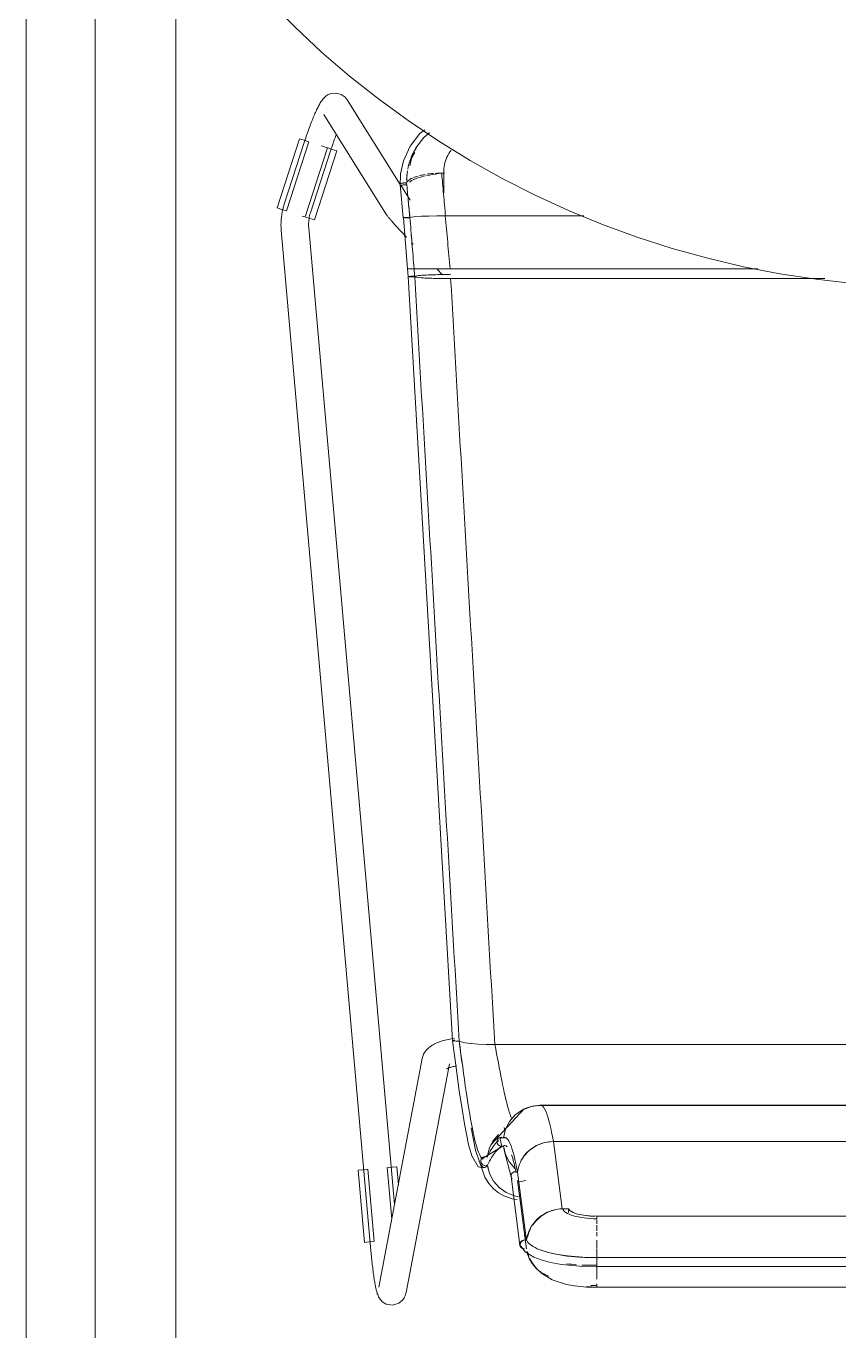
# Model space of a CAD drawing. Header units: millimetres. Extents: x 155927 to 317870, y -36033 to 97293.
# Drawn here: x 159756 to 160109, y 30355 to 30921 of the extents above; entities that cross this region are included whole.
import ezdxf

# ---------------------------------------------------------------- set-up
doc = ezdxf.new("R2010")
doc.units = ezdxf.units.MM
doc.header["$MEASUREMENT"] = 0
doc.layers.add('I-FURN', color=8, linetype='CONTINUOUS', lineweight=9)

msp = doc.modelspace()

# ---------------------------------------------------------------- linework, layer by layer
at = {"layer": 'I-FURN'}
for p, q in [((159755.95, 30086.25), (159755.95, 32486.25)), ((159785.95, 32486.25), (159785.95, 30086.25)), ((159785.95, 32486.25), (159785.95, 30086.25)), ((159820.95, 30086.25), (159820.95, 32486.25)), ((159861.38, 30932.47), (159872.63, 30921.09)), ((159872.63, 30921.09), (159884.33, 30910.18)), ((159884.33, 30910.18), (159896.45, 30899.74)), ((159896.45, 30899.74), (159908.98, 30889.8)), ((159883.28, 30887.29), (159883.05, 30886.86)), ((159883.51, 30887.7), (159883.28, 30887.29)), ((159883.75, 30888.1), (159883.51, 30887.7)), ((159883.99, 30888.49), (159883.75, 30888.1)), ((159884.25, 30888.88), (159883.99, 30888.49)), ((159884.52, 30889.27), (159884.25, 30888.88)), ((159884.84, 30889.67), (159884.52, 30889.27)), ((159885.21, 30890.1), (159884.84, 30889.67)), ((159885.67, 30890.56), (159885.21, 30890.1)), ((159886.3, 30891.08), (159885.67, 30890.56)), ((159887.21, 30891.65), (159886.3, 30891.08)), ((159888.59, 30892.17), (159887.21, 30891.65)), ((159890.57, 30892.34), (159888.59, 30892.17)), ((159892.79, 30891.76), (159890.57, 30892.34)), ((159894.53, 30890.53), (159892.79, 30891.76)), ((159894.53, 30890.53), (159895.42, 30889.41)), ((159918.45, 30852.64), (159895.42, 30889.41)), ((159908.98, 30889.8), (159921.9, 30880.36)), ((159880.68, 30881.68), (159880.43, 30881.07)), ((159880.93, 30882.28), (159880.68, 30881.68)), ((159881.18, 30882.86), (159880.93, 30882.28)), ((159881.42, 30883.42), (159881.18, 30882.86)), ((159881.66, 30883.96), (159881.42, 30883.42)), ((159881.9, 30884.49), (159881.66, 30883.96)), ((159882.13, 30885), (159881.9, 30884.49)), ((159882.36, 30885.49), (159882.13, 30885)), ((159882.6, 30885.97), (159882.36, 30885.49)), ((159882.82, 30886.42), (159882.6, 30885.97)), ((159883.05, 30886.86), (159882.82, 30886.42)), ((159885.25, 30883.04), (159912.56, 30839.45)), ((159878.41, 30875.72), (159878.15, 30875)), ((159878.66, 30876.42), (159878.41, 30875.72)), ((159878.91, 30877.12), (159878.66, 30876.42)), ((159879.17, 30877.81), (159878.91, 30877.12)), ((159879.42, 30878.49), (159879.17, 30877.81)), ((159879.68, 30879.15), (159879.42, 30878.49)), ((159879.93, 30879.81), (159879.68, 30879.15)), ((159880.18, 30880.45), (159879.93, 30879.81)), ((159880.43, 30881.07), (159880.18, 30880.45)), ((159921.9, 30880.36), (159935.19, 30871.45)), ((159929.1, 30876.38), (159927.04, 30874.74)), ((159865.05, 30842.43), (159874.74, 30872.44)), ((159876.76, 30870.88), (159868.05, 30844.07)), ((159869.09, 30841.13), (159878.78, 30871.14)), ((159874.74, 30872.44), (159876.69, 30871.81)), ((159876.69, 30871.81), (159878.66, 30871.17)), ((159876.91, 30871.34), (159876.76, 30870.88)), ((159877.15, 30872.08), (159876.91, 30871.34)), ((159877.4, 30872.82), (159877.15, 30872.08)), ((159877.65, 30873.55), (159877.4, 30872.82)), ((159877.9, 30874.28), (159877.65, 30873.55)), ((159878.15, 30875), (159877.9, 30874.28)), ((159889.2, 30870.25), (159888.97, 30869.57)), ((159889.44, 30870.92), (159889.2, 30870.25)), ((159889.67, 30871.59), (159889.44, 30870.92)), ((159889.91, 30872.25), (159889.67, 30871.59)), ((159890.15, 30872.89), (159889.91, 30872.25)), ((159890.38, 30873.53), (159890.15, 30872.89)), ((159890.61, 30874.15), (159890.38, 30873.53)), ((159927.04, 30874.74), (159922.71, 30869.21)), ((159928.78, 30873.07), (159925.28, 30868.5)), ((159931.12, 30875.03), (159928.78, 30873.07)), ((159935.19, 30871.45), (159948.82, 30863.07)), ((159886.85, 30868.53), (159877.16, 30838.52)), ((159879.46, 30840.36), (159888.17, 30867.18)), ((159881.2, 30837.22), (159890.89, 30867.22)), ((159886.75, 30868.56), (159884.27, 30869.36)), ((159886.97, 30868.49), (159888.94, 30867.85)), ((159888.28, 30867.51), (159888.17, 30867.18)), ((159888.51, 30868.2), (159888.28, 30867.51)), ((159888.74, 30868.89), (159888.51, 30868.2)), ((159888.97, 30869.57), (159888.74, 30868.89)), ((159888.94, 30867.85), (159890.89, 30867.22)), ((159922.71, 30869.21), (159919.81, 30862.89)), ((159925.28, 30868.5), (159923.37, 30864.81)), ((159919.81, 30862.89), (159918.59, 30857.24)), ((159937.45, 30858.81), (159937.45, 30849.06)), ((159948.82, 30863.07), (159962.78, 30855.25)), ((159918.59, 30857.24), (159918.5, 30851.78)), ((159936.46, 30857.57), (159937.5, 30857.57)), ((159962.78, 30855.25), (159977.04, 30848)), ((159919.8, 30838.19), (159918.38, 30852.68)), ((159922.72, 30845.82), (159918.69, 30852.27)), ((159977.04, 30848), (159991.58, 30841.32)), ((159867, 30841.8), (159865.05, 30842.43)), ((159868.97, 30841.17), (159867, 30841.8)), ((159867.43, 30841.87), (159867.19, 30840.75)), ((159867.72, 30842.97), (159867.43, 30841.87)), ((159868.05, 30844.07), (159867.72, 30842.97)), ((159866.67, 30836.22), (159866.65, 30835.08)), ((159866.73, 30837.36), (159866.67, 30836.22)), ((159866.84, 30838.5), (159866.73, 30837.36)), ((159866.99, 30839.63), (159866.84, 30838.5)), ((159867.19, 30840.75), (159866.99, 30839.63)), ((159877.06, 30838.55), (159875.9, 30838.93)), ((159879.25, 30837.85), (159877.28, 30838.48)), ((159878.66, 30835.78), (159878.69, 30836.45)), ((159878.69, 30836.45), (159878.76, 30837.11)), ((159878.76, 30837.11), (159878.84, 30837.76)), ((159878.84, 30837.76), (159878.96, 30838.41)), ((159878.96, 30838.41), (159879.1, 30839.06)), ((159879.1, 30839.06), (159879.26, 30839.7)), ((159881.2, 30837.22), (159879.25, 30837.85)), ((159879.26, 30839.7), (159879.45, 30840.34)), ((159879.45, 30840.34), (159879.46, 30840.36)), ((159912.56, 30839.45), (159912.77, 30839.13)), ((159912.77, 30839.13), (159912.95, 30838.87)), ((159912.95, 30838.87), (159913.13, 30838.64)), ((159913.13, 30838.64), (159913.3, 30838.42)), ((159913.3, 30838.42), (159913.48, 30838.2)), ((159913.48, 30838.2), (159913.67, 30837.97)), ((159913.67, 30837.97), (159913.87, 30837.73)), ((159913.87, 30837.73), (159914.09, 30837.47)), ((159914.09, 30837.47), (159914.32, 30837.21)), ((159914.32, 30837.21), (159914.56, 30836.93)), ((159914.56, 30836.93), (159914.82, 30836.63)), ((159914.82, 30836.63), (159915.09, 30836.33)), ((159915.09, 30836.33), (159915.38, 30836)), ((159919.87, 30838.21), (159919.8, 30838.19)), ((159919.8, 30838.19), (159919.87, 30838.16)), ((159919.81, 30838.19), (159919.88, 30838.21)), ((159921.63, 30815.99), (159919.81, 30838.19)), ((159919.87, 30838.16), (159919.81, 30838.19)), ((159920.06, 30838.24), (159919.87, 30838.21)), ((159919.87, 30838.16), (159920.06, 30838.14)), ((159920.06, 30838.14), (159919.87, 30838.16)), ((159920.36, 30838.26), (159920.06, 30838.24)), ((159920.06, 30838.14), (159920.35, 30838.12)), ((159920.35, 30838.12), (159920.06, 30838.14)), ((159920.07, 30838.24), (159920.36, 30838.26)), ((159920.74, 30838.27), (159920.36, 30838.26)), ((159920.36, 30838.26), (159920.75, 30838.27)), ((159920.73, 30838.1), (159921.18, 30838.09)), ((159921.18, 30838.09), (159920.73, 30838.1)), ((159921.19, 30838.29), (159920.74, 30838.27)), ((159920.75, 30838.27), (159921.2, 30838.29)), ((159921.18, 30838.09), (159921.67, 30838.08)), ((159921.68, 30838.08), (159921.18, 30838.09)), ((159921.69, 30838.29), (159921.19, 30838.29)), ((159921.2, 30838.29), (159921.69, 30838.29)), ((159921.67, 30838.08), (159922.17, 30838.09)), ((159922.17, 30838.09), (159921.68, 30838.08)), ((159922.18, 30838.29), (159921.69, 30838.29)), ((159921.69, 30838.29), (159922.19, 30838.29)), ((159922.17, 30838.09), (159922.64, 30838.09)), ((159922.64, 30838.09), (159922.17, 30838.09)), ((159922.65, 30838.28), (159922.18, 30838.29)), ((159922.19, 30838.29), (159922.66, 30838.28)), ((159923.55, 30838.47), (159922.65, 30838.28)), ((159922.66, 30838.28), (159923.54, 30838.47)), ((159923.54, 30838.47), (159925.26, 30838.65)), ((159925.28, 30838.65), (159923.55, 30838.47)), ((159925.28, 30838.65), (159927.72, 30838.8)), ((159927.76, 30838.8), (159925.28, 30838.65)), ((159930.86, 30838.92), (159927.76, 30838.8)), ((159927.76, 30838.8), (159930.79, 30838.91)), ((159930.86, 30838.92), (159934.3, 30838.99)), ((159934.29, 30838.99), (159930.86, 30838.92)), ((159938.15, 30839.02), (159934.39, 30838.99)), ((159934.39, 30838.99), (159938.03, 30839.02)), ((159998.27, 30839.02), (159938.15, 30839.02)), ((159938.15, 30839.02), (159998.27, 30839.02)), ((159991.58, 30841.32), (160006.37, 30835.22)), ((159866.65, 30835.08), (159866.68, 30833.93)), ((159866.68, 30833.93), (159866.76, 30832.79)), ((159866.76, 30832.79), (159866.76, 30832.75)), ((159866.76, 30832.75), (159905.71, 30389.43)), ((159878.65, 30835.12), (159878.66, 30835.78)), ((159878.67, 30834.46), (159878.65, 30835.12)), ((159878.71, 30833.8), (159878.67, 30834.46)), ((159916, 30409.45), (159878.72, 30833.8)), ((159915.38, 30836), (159915.68, 30835.67)), ((159915.68, 30835.67), (159915.99, 30835.31)), ((159915.99, 30835.31), (159916.32, 30834.95)), ((159916.32, 30834.95), (159916.67, 30834.57)), ((159916.67, 30834.57), (159917.02, 30834.18)), ((159917.02, 30834.18), (159917.39, 30833.78)), ((159917.39, 30833.78), (159917.77, 30833.37)), ((159917.77, 30833.37), (159918.16, 30832.94)), ((159918.16, 30832.94), (159918.57, 30832.51)), ((159918.57, 30832.51), (159918.98, 30832.06)), ((159918.98, 30832.06), (159919.4, 30831.61)), ((159919.4, 30831.61), (159919.83, 30831.15)), ((159919.83, 30831.15), (159920.27, 30830.68)), ((159920.27, 30830.68), (159920.72, 30830.2)), ((160006.37, 30835.22), (160021.39, 30829.72)), ((159920.72, 30830.2), (159921.18, 30829.72)), ((159923.54, 30827.23), (159924.02, 30826.72)), ((160021.39, 30829.72), (160036.63, 30824.83)), ((160036.63, 30824.83), (160052.04, 30820.55)), ((160052.04, 30820.55), (160067.62, 30816.89)), ((159921.7, 30815.99), (159921.63, 30815.99)), ((159921.63, 30815.99), (159921.7, 30815.98)), ((159921.64, 30815.99), (159921.9, 30812.63)), ((159921.7, 30815.98), (159921.64, 30815.99)), ((159921.64, 30815.99), (159921.7, 30815.99)), ((159921.7, 30815.99), (159921.89, 30815.99)), ((159921.89, 30815.99), (159921.7, 30815.99)), ((159921.89, 30815.98), (159921.7, 30815.98)), ((159921.7, 30815.98), (159921.89, 30815.98)), ((159921.89, 30815.99), (159922.18, 30815.99)), ((159922.18, 30815.99), (159921.89, 30815.99)), ((159922.19, 30815.98), (159921.89, 30815.98)), ((159921.89, 30815.98), (159922.18, 30815.98)), ((159922.18, 30815.99), (159922.56, 30815.99)), ((159922.56, 30815.99), (159922.18, 30815.99)), ((159922.18, 30815.98), (159922.57, 30815.98)), ((159922.57, 30815.98), (159922.19, 30815.98)), ((159922.56, 30815.99), (159923.02, 30815.99)), ((159923.01, 30815.99), (159922.56, 30815.99)), ((159923.02, 30815.98), (159922.57, 30815.98)), ((159922.57, 30815.98), (159923.02, 30815.98)), ((159923.5, 30815.99), (159923.01, 30815.99)), ((159923.02, 30815.99), (159923.51, 30815.99)), ((159923.51, 30815.98), (159923.02, 30815.98)), ((159923.02, 30815.98), (159923.51, 30815.98)), ((159924, 30815.99), (159923.5, 30815.99)), ((159923.51, 30815.99), (159924, 30815.99)), ((159924.01, 30815.98), (159923.51, 30815.98)), ((159923.51, 30815.98), (159924.01, 30815.98)), ((159924, 30815.99), (159924.47, 30815.99)), ((159924.47, 30815.99), (159924, 30815.99)), ((159924.48, 30815.98), (159924.01, 30815.98)), ((159924.01, 30815.98), (159924.48, 30815.98)), ((159924.47, 30815.99), (159925.36, 30816.01)), ((159925.36, 30816.01), (159924.47, 30815.99)), ((159925.36, 30816.01), (159927.1, 30816.02)), ((159927.1, 30816.02), (159925.36, 30816.01)), ((159925.37, 30815.96), (159927.12, 30815.95)), ((159927.13, 30815.95), (159925.38, 30815.96)), ((159929.61, 30816.03), (159927.1, 30816.02)), ((159927.11, 30816.02), (159929.61, 30816.03)), ((159927.12, 30815.95), (159929.62, 30815.94)), ((159929.63, 30815.94), (159927.13, 30815.95)), ((159929.61, 30816.03), (159932.74, 30816.04)), ((159932.74, 30816.04), (159929.61, 30816.03)), ((159933.02, 30813.41), (159929.9, 30813.29)), ((159932.74, 30816.04), (159936.31, 30816.05)), ((159936.31, 30816.05), (159932.74, 30816.04)), ((159936.31, 30815.92), (159932.83, 30815.93)), ((159932.83, 30815.93), (159936.3, 30815.92)), ((159936.57, 30813.49), (159933.02, 30813.41)), ((159934.3, 30816.04), (159936.87, 30813.37)), ((159936.31, 30816.05), (159940.1, 30816.05)), ((159940.1, 30816.05), (159936.31, 30816.05)), ((159940.25, 30813.52), (159936.57, 30813.49)), ((159940.1, 30816.05), (160073.73, 30816.05)), ((160073.73, 30816.05), (159940.1, 30816.05)), ((160067.62, 30816.89), (160083.33, 30813.86)), ((160083.33, 30813.86), (160099.14, 30811.45)), ((159921.98, 30812.65), (159921.91, 30812.63)), ((159941.19, 30480.72), (159921.91, 30812.63)), ((159921.91, 30812.63), (159921.97, 30812.6)), ((159921.97, 30812.6), (159922.16, 30812.57)), ((159922.17, 30812.68), (159921.98, 30812.65)), ((159922.16, 30812.57), (159922.45, 30812.55)), ((159922.46, 30812.7), (159922.17, 30812.68)), ((159922.45, 30812.55), (159922.83, 30812.53)), ((159922.84, 30812.72), (159922.46, 30812.7)), ((159922.83, 30812.53), (159923.29, 30812.52)), ((159923.29, 30812.73), (159922.84, 30812.72)), ((159923.78, 30812.74), (159923.29, 30812.73)), ((159923.29, 30812.52), (159923.78, 30812.52)), ((159924.28, 30812.74), (159923.78, 30812.74)), ((159923.78, 30812.52), (159924.27, 30812.52)), ((159924.27, 30812.52), (159924.74, 30812.53)), ((159924.75, 30812.73), (159924.28, 30812.74)), ((159924.74, 30812.53), (159925.63, 30812.32)), ((159925.65, 30812.94), (159924.75, 30812.73)), ((159925.63, 30812.32), (159927.38, 30812.12)), ((159927.4, 30813.13), (159925.65, 30812.94)), ((159927.38, 30812.12), (159929.88, 30811.96)), ((159929.9, 30813.29), (159927.4, 30813.13)), ((159929.88, 30811.96), (159933.01, 30811.84)), ((159933.01, 30811.84), (159936.58, 30811.76)), ((159936.58, 30811.76), (159940.36, 30811.73)), ((159940.36, 30811.73), (160102.96, 30811.73)), ((160102.96, 30811.73), (159940.36, 30811.73)), ((160099.14, 30811.45), (160115.04, 30809.68)), ((159932.72, 30478.88), (159933.25, 30479.17)), ((159933.25, 30479.17), (159933.8, 30479.45)), ((159933.8, 30479.45), (159934.36, 30479.7)), ((159934.36, 30479.7), (159934.93, 30479.93)), ((159934.93, 30479.93), (159935.52, 30480.15)), ((159935.52, 30480.15), (159936.11, 30480.36)), ((159936.11, 30480.36), (159936.71, 30480.55)), ((159936.71, 30480.55), (159937.33, 30480.74)), ((159937.33, 30480.74), (159937.96, 30480.91)), ((159937.96, 30480.91), (159938.6, 30481.07)), ((159938.6, 30481.07), (159939.26, 30481.22)), ((159939.26, 30481.22), (159939.93, 30481.37)), ((159939.93, 30481.37), (159940.61, 30481.5)), ((159940.61, 30481.5), (159941.3, 30481.63)), ((159941.19, 30480.72), (159941.26, 30480.77)), ((159941.26, 30480.77), (159941.2, 30480.72)), ((159941.2, 30480.72), (159942.75, 30468.86)), ((159941.3, 30481.63), (159942, 30481.74)), ((159941.73, 30480.86), (159941.44, 30480.82)), ((159941.44, 30480.82), (159941.73, 30480.86)), ((159941.46, 30480.61), (159941.76, 30480.57)), ((159941.76, 30480.57), (159941.46, 30480.61)), ((159942.11, 30480.9), (159941.73, 30480.86)), ((159941.73, 30480.86), (159942.11, 30480.9)), ((159941.76, 30480.57), (159942.15, 30480.54)), ((159942.14, 30480.54), (159941.76, 30480.57)), ((159942.6, 30480.51), (159942.14, 30480.54)), ((159942.15, 30480.54), (159942.6, 30480.51)), ((159942.6, 30480.51), (159943.09, 30480.51)), ((159943.09, 30480.51), (159942.6, 30480.51)), ((159943.09, 30480.51), (159943.59, 30480.51)), ((159943.59, 30480.51), (159943.09, 30480.51)), ((159943.59, 30480.51), (159944.06, 30480.53)), ((159944.06, 30480.53), (159943.59, 30480.51)), ((159944.96, 30480.13), (159944.06, 30480.53)), ((159944.06, 30480.53), (159944.96, 30480.13)), ((159946.7, 30479.76), (159944.96, 30480.13)), ((159944.96, 30480.13), (159946.71, 30479.76)), ((159949.17, 30479.45), (159946.71, 30479.76)), ((159946.71, 30479.76), (159949.21, 30479.45)), ((159952.26, 30479.21), (159949.2, 30479.45)), ((159949.21, 30479.45), (159952.31, 30479.21)), ((159955.78, 30479.06), (159952.31, 30479.21)), ((159952.31, 30479.21), (159955.84, 30479.06)), ((159959.53, 30479), (159955.84, 30479.06)), ((159955.84, 30479.06), (159959.61, 30479)), ((159959.61, 30479), (160343.01, 30479)), ((160343.01, 30479), (159959.61, 30479)), ((159928, 30472.87), (159928.26, 30473.86)), ((159928.26, 30473.86), (159928.63, 30474.75)), ((159928.63, 30474.75), (159929.06, 30475.54)), ((159929.06, 30475.54), (159929.55, 30476.23)), ((159929.55, 30476.23), (159930.06, 30476.83)), ((159930.06, 30476.83), (159930.58, 30477.35)), ((159930.58, 30477.35), (159931.11, 30477.8)), ((159931.11, 30477.8), (159931.64, 30478.2)), ((159931.64, 30478.2), (159932.18, 30478.56)), ((159932.18, 30478.56), (159932.72, 30478.88)), ((159928, 30472.87), (159909.19, 30373.58)), ((159920.98, 30371.35), (159939.79, 30470.64)), ((159938.57, 30468.41), (159938.6, 30468.42)), ((159938.6, 30468.42), (159938.67, 30468.47)), ((159938.67, 30468.47), (159938.76, 30468.51)), ((159938.76, 30468.51), (159938.91, 30468.59)), ((159938.91, 30468.59), (159939.11, 30468.67)), ((159939.11, 30468.67), (159939.34, 30468.77)), ((159939.34, 30468.77), (159939.61, 30468.87)), ((159939.61, 30468.87), (159939.91, 30468.98)), ((159939.91, 30468.98), (159940.25, 30469.08)), ((159940.25, 30469.08), (159940.61, 30469.19)), ((159940.61, 30469.19), (159941.01, 30469.3)), ((159941.01, 30469.3), (159941.43, 30469.41)), ((159941.43, 30469.41), (159941.87, 30469.51)), ((159941.87, 30469.51), (159942.34, 30469.61)), ((159942.34, 30469.61), (159942.84, 30469.71)), ((159942.75, 30468.86), (159944.11, 30458.93)), ((159944.11, 30458.93), (159945.29, 30450.91)), ((159945.29, 30450.91), (159946.32, 30444.6)), ((159957.74, 30435.38), (159972.34, 30451.08)), ((159971.56, 30450.66), (159968.42, 30448.49)), ((159968.43, 30448.48), (159971.56, 30450.65)), ((159971.24, 30450.48), (159975.71, 30452.21)), ((159971.56, 30450.65), (159975.13, 30452.02)), ((159975.13, 30452.02), (159971.56, 30450.66)), ((159972.34, 30451.08), (159974.27, 30451.78)), ((159975.13, 30452.02), (159978.92, 30452.5)), ((159978.92, 30452.5), (159975.13, 30452.02)), ((159975.71, 30452.21), (159979.46, 30452.65)), ((159978.92, 30452.5), (160323.7, 30452.5)), ((160323.7, 30452.5), (159978.92, 30452.5)), ((160018.37, 30452.65), (159979.46, 30452.65)), ((160323.17, 30452.65), (160018.37, 30452.65)), ((159965.91, 30445.62), (159964.16, 30442.22)), ((159964.17, 30442.22), (159965.92, 30445.61)), ((159968.42, 30448.49), (159965.91, 30445.62)), ((159965.92, 30445.61), (159968.43, 30448.48)), ((159946.32, 30444.6), (159948.13, 30435.58)), ((159949.3, 30442.8), (159951.21, 30433.14)), ((159961.09, 30439.89), (159958.68, 30437.06)), ((159958.69, 30437.06), (159961.09, 30439.89)), ((159964.16, 30442.22), (159963.27, 30438.51)), ((159948.13, 30435.58), (159949.53, 30430.58)), ((159953.63, 30429.19), (159963.02, 30434.9)), ((159956.26, 30430.12), (159957.05, 30433.73)), ((159957.04, 30433.73), (159956.26, 30430.12)), ((159958.68, 30437.06), (159957.04, 30433.73)), ((159957.05, 30433.73), (159958.69, 30437.05)), ((159960.43, 30436.75), (159960.5, 30437.24)), ((159960.49, 30437.24), (159960.43, 30436.75)), ((159960.5, 30436.26), (159960.43, 30436.75)), ((159960.43, 30436.75), (159960.49, 30436.26)), ((159960.68, 30437.71), (159960.49, 30437.24)), ((159960.49, 30436.26), (159960.68, 30435.8)), ((159960.5, 30437.24), (159960.69, 30437.7)), ((159960.69, 30435.8), (159960.5, 30436.26)), ((159960.98, 30438.11), (159960.68, 30437.71)), ((159960.68, 30435.8), (159960.98, 30435.4)), ((159960.69, 30437.7), (159960.98, 30438.11)), ((159960.98, 30435.4), (159960.69, 30435.8)), ((159960.98, 30438.11), (159961.36, 30438.42)), ((159961.36, 30438.42), (159960.98, 30438.11)), ((159961.36, 30435.09), (159960.98, 30435.4)), ((159960.98, 30435.4), (159961.36, 30435.08)), ((159961.36, 30438.42), (159961.81, 30438.62)), ((159961.81, 30438.62), (159961.36, 30438.42)), ((159961.81, 30434.88), (159961.36, 30435.09)), ((159961.36, 30435.08), (159961.81, 30434.88)), ((159961.46, 30438.48), (159964.34, 30438.52)), ((159961.75, 30438.61), (159962.59, 30434.72)), ((159962.3, 30438.71), (159961.81, 30438.62)), ((159961.81, 30438.62), (159962.3, 30438.7)), ((159962.3, 30434.8), (159961.81, 30434.88)), ((159961.81, 30434.88), (159962.3, 30434.8)), ((159962.8, 30438.67), (159962.3, 30438.71)), ((159962.3, 30438.7), (159962.8, 30438.67)), ((159962.8, 30434.84), (159962.3, 30434.8)), ((159962.3, 30434.8), (159962.8, 30434.84)), ((159962.8, 30438.67), (159963.27, 30438.5)), ((159963.27, 30438.51), (159962.8, 30438.67)), ((159963.27, 30435), (159962.8, 30434.84)), ((159962.8, 30434.84), (159963.27, 30435)), ((159963.27, 30435), (159964.16, 30431.29)), ((159963.63, 30433.15), (159963.3, 30435.02)), ((159977.64, 30435.11), (159974.53, 30433.03)), ((159981.19, 30436.42), (159977.64, 30435.11)), ((159984.96, 30436.9), (159981.19, 30436.42)), ((159988.82, 30407.62), (159984.96, 30436.9)), ((159984.96, 30436.9), (160317.67, 30436.9)), ((160317.67, 30436.9), (159984.96, 30436.9)), ((159949.53, 30430.58), (159952.3, 30425.94)), ((159951.21, 30433.14), (159955.2, 30421.43)), ((159953.49, 30428.82), (159953.43, 30428.33)), ((159953.43, 30428.33), (159953.51, 30427.85)), ((159953.44, 30428.33), (159953.5, 30428.82)), ((159953.51, 30427.85), (159953.44, 30428.33)), ((159953.68, 30429.28), (159953.49, 30428.82)), ((159953.5, 30428.82), (159953.68, 30429.28)), ((159953.68, 30429.28), (159953.97, 30429.68)), ((159953.96, 30429.68), (159953.68, 30429.28)), ((159954.34, 30430), (159953.96, 30429.68)), ((159953.97, 30429.68), (159954.35, 30430)), ((159954.79, 30430.21), (159954.34, 30430)), ((159954.35, 30430), (159954.8, 30430.21)), ((159955.28, 30430.3), (159954.79, 30430.21)), ((159954.8, 30430.21), (159955.29, 30430.3)), ((159955.78, 30430.27), (159955.28, 30430.3)), ((159955.29, 30430.3), (159955.79, 30430.27)), ((159956.26, 30430.12), (159955.78, 30430.27)), ((159955.79, 30430.27), (159956.26, 30430.12)), ((159966.59, 30421.54), (159963.63, 30433.15)), ((159964.16, 30431.29), (159965.91, 30427.89)), ((159974.53, 30433.03), (159972.04, 30430.29)), ((159900.14, 30424.45), (159902.18, 30424.63)), ((159902.9, 30393.04), (159900.14, 30424.45)), ((159902.18, 30424.63), (159904.24, 30424.81)), ((159907.13, 30393.41), (159904.37, 30424.82)), ((159912.82, 30425.56), (159914.79, 30403.08)), ((159912.94, 30425.57), (159915, 30425.75)), ((159915, 30425.75), (159917.05, 30425.93)), ((159917.74, 30418.04), (159917.05, 30425.93)), ((159952.3, 30425.94), (159954.49, 30425.41)), ((159953.71, 30427.4), (159953.51, 30427.85)), ((159953.51, 30427.85), (159953.7, 30427.39)), ((159953.7, 30427.39), (159954, 30427)), ((159954.01, 30427), (159953.71, 30427.4)), ((159954, 30427), (159954.39, 30426.69)), ((159954.39, 30426.7), (159954.01, 30427)), ((159954.85, 30426.5), (159954.39, 30426.7)), ((159954.39, 30426.69), (159954.85, 30426.5)), ((159954.49, 30425.41), (159955.4, 30425.71)), ((159955.34, 30426.42), (159954.85, 30426.5)), ((159954.85, 30426.5), (159955.34, 30426.42)), ((159956.31, 30426.63), (159955.84, 30426.47)), ((159955.84, 30426.47), (159956.31, 30426.63)), ((159956.63, 30424.89), (159956.31, 30426.63)), ((159956.31, 30426.63), (159957.21, 30423)), ((159957.21, 30423), (159958.95, 30419.68)), ((159965.91, 30427.89), (159968.42, 30425.02)), ((159966.63, 30422.32), (159966.56, 30421.85)), ((159966.82, 30422.76), (159966.63, 30422.32)), ((159967.12, 30423.14), (159966.82, 30422.76)), ((159967.5, 30423.44), (159967.12, 30423.14)), ((159967.95, 30423.64), (159967.5, 30423.44)), ((159968.44, 30423.72), (159967.95, 30423.64)), ((159968.42, 30425.02), (159968.56, 30424.9)), ((159968.94, 30423.68), (159968.44, 30423.72)), ((159969.65, 30424.94), (159969.41, 30423.52)), ((159969.41, 30423.52), (159973.25, 30393.82)), ((159955.2, 30421.43), (159957.01, 30418.6)), ((159957.01, 30418.6), (159959, 30416.36)), ((159958.95, 30419.68), (159961.43, 30416.85)), ((159961.43, 30416.85), (159964.52, 30414.68)), ((159966.56, 30421.85), (159966.63, 30421.38)), ((159970.43, 30391.84), (159966.58, 30421.62)), ((159966.63, 30421.38), (159966.82, 30420.94)), ((159966.82, 30420.94), (159967.11, 30420.55)), ((159973.27, 30390.28), (159969.43, 30419.97)), ((159969.55, 30419.19), (159973.04, 30419.88)), ((159959, 30416.36), (159961.17, 30414.58)), ((159961.17, 30414.58), (159963.44, 30413.24)), ((159963.44, 30413.24), (159967.04, 30411.94)), ((159964.52, 30414.68), (159968.03, 30413.28)), ((159967.04, 30411.94), (159969.31, 30411.65)), ((159968.03, 30413.28), (159969.77, 30412.91)), ((159969.78, 30412.91), (159968.04, 30413.29)), ((159991.53, 30407.69), (159988.82, 30407.62)), ((159991.53, 30407.69), (159991.53, 30406.03)), ((159992.17, 30406.83), (159991.53, 30407.69)), ((159993.52, 30406.04), (159992.17, 30406.83)), ((159995.51, 30405.37), (159993.52, 30406.04)), ((159998, 30404.86), (159995.51, 30405.37)), ((160000.85, 30404.54), (159998, 30404.86)), ((160003.89, 30404.43), (160000.85, 30404.54)), ((160298.74, 30404.43), (160003.89, 30404.43)), ((160003.89, 30404.37), (160298.74, 30404.37)), ((160003.89, 30401.11), (160003.89, 30402.85)), ((160003.89, 30398.06), (160003.89, 30400.52)), ((159972.5, 30396.25), (159972.82, 30393.81)), ((160003.89, 30395.69), (160003.89, 30397.54)), ((160003.89, 30390.51), (160003.89, 30394.07)), ((159904.94, 30393.22), (159902.9, 30393.04)), ((159907, 30393.4), (159904.94, 30393.22)), ((159905.72, 30389.27), (159905.71, 30389.43)), ((159905.79, 30388.52), (159905.72, 30389.27)), ((159905.86, 30387.77), (159905.79, 30388.52)), ((159970.79, 30391.34), (159972.68, 30388.96)), ((159972.68, 30388.96), (159976.51, 30386.65)), ((159979.22, 30389.8), (159982.65, 30388.7)), ((159982.65, 30388.7), (159987.09, 30387.73)), ((160003.89, 30390.31), (160003.89, 30386.5)), ((160003.89, 30386.5), (160003.89, 30390.31)), ((159905.93, 30387.02), (159905.86, 30387.77)), ((159906.01, 30386.28), (159905.93, 30387.02)), ((159906.08, 30385.54), (159906.01, 30386.28)), ((159906.16, 30384.8), (159906.08, 30385.54)), ((159906.24, 30384.08), (159906.16, 30384.8)), ((159906.32, 30383.36), (159906.24, 30384.08)), ((159906.41, 30382.65), (159906.32, 30383.36)), ((159906.49, 30381.95), (159906.41, 30382.65)), ((159974.82, 30385.85), (159976.15, 30383.58)), ((159976.15, 30383.58), (159977.82, 30381.51)), ((159976.51, 30386.65), (159979.68, 30385.46)), ((159979.68, 30385.46), (159983.72, 30384.38)), ((159983.72, 30384.38), (159988.44, 30383.51)), ((159987.09, 30387.73), (159991.1, 30387.14)), ((159988.44, 30383.51), (159996.33, 30382.72)), ((159991.1, 30387.14), (159997.66, 30386.61)), ((159996.33, 30382.72), (160003.89, 30382.57)), ((159997.66, 30386.61), (160003.89, 30386.53)), ((160298.74, 30386.53), (160003.89, 30386.53)), ((160003.89, 30382.57), (160003.89, 30386.42)), ((160003.89, 30386.42), (160003.89, 30386.2)), ((160003.89, 30386.2), (160003.89, 30385.87)), ((160003.89, 30385.87), (160003.89, 30385.45)), ((160003.89, 30385.45), (160003.89, 30384.97)), ((160003.89, 30384.97), (160003.89, 30384.48)), ((160003.89, 30384.48), (160003.89, 30383.98)), ((160003.89, 30383.98), (160003.89, 30383.53)), ((160003.89, 30383.53), (160003.89, 30383.14)), ((160003.89, 30383.14), (160003.89, 30382.84)), ((160003.89, 30382.84), (160003.89, 30382.64)), ((160003.89, 30382.81), (160003.89, 30379.79)), ((160003.89, 30379.8), (160003.89, 30382.81)), ((160003.89, 30382.64), (160003.89, 30382.57)), ((160003.89, 30382.57), (160298.74, 30382.57)), ((159906.58, 30381.26), (159906.49, 30381.95)), ((159906.66, 30380.59), (159906.58, 30381.26)), ((159906.75, 30379.93), (159906.66, 30380.59)), ((159906.84, 30379.28), (159906.75, 30379.93)), ((159906.93, 30378.64), (159906.84, 30379.28)), ((159907.02, 30378.02), (159906.93, 30378.64)), ((159907.11, 30377.42), (159907.02, 30378.02)), ((159907.2, 30376.83), (159907.11, 30377.42)), ((159977.82, 30381.51), (159979.8, 30379.67)), ((159979.8, 30379.67), (159984.51, 30376.8)), ((160003.89, 30377.05), (160003.89, 30379.63)), ((159907.3, 30376.27), (159907.2, 30376.83)), ((159907.39, 30375.71), (159907.3, 30376.27)), ((159907.48, 30375.18), (159907.39, 30375.71)), ((159907.58, 30374.67), (159907.48, 30375.18)), ((159907.67, 30374.17), (159907.58, 30374.67)), ((159907.77, 30373.69), (159907.67, 30374.17)), ((159907.86, 30373.23), (159907.77, 30373.69)), ((159907.96, 30372.79), (159907.86, 30373.23)), ((159908.06, 30372.36), (159907.96, 30372.79)), ((159908.17, 30371.95), (159908.06, 30372.36)), ((159908.27, 30371.55), (159908.17, 30371.95)), ((159908.39, 30371.15), (159908.27, 30371.55)), ((159920.89, 30370.93), (159920.98, 30371.35)), ((159984.51, 30376.8), (159990.66, 30374.78)), ((159990.66, 30374.78), (159994.16, 30374.13)), ((159994.16, 30374.13), (159999.37, 30373.61)), ((159999.37, 30373.61), (160003.89, 30373.53)), ((160003.89, 30373.55), (160003.89, 30375.02)), ((160003.89, 30373.7), (160003.89, 30373.53)), ((160003.89, 30373.53), (160298.74, 30373.53)), ((159908.51, 30370.76), (159908.39, 30371.15)), ((159908.66, 30370.35), (159908.51, 30370.76)), ((159908.82, 30369.92), (159908.66, 30370.35)), ((159909.04, 30369.45), (159908.82, 30369.92)), ((159909.34, 30368.89), (159909.04, 30369.45)), ((159909.82, 30368.19), (159909.34, 30368.89)), ((159910.68, 30367.28), (159909.82, 30368.19)), ((159912.33, 30366.24), (159910.68, 30367.28)), ((159915.09, 30365.75), (159912.33, 30366.24)), ((159917.84, 30366.59), (159915.09, 30365.75)), ((159917.84, 30366.59), (159919.42, 30367.91)), ((159919.42, 30367.91), (159920.17, 30368.99)), ((159920.17, 30368.99), (159920.54, 30369.79)), ((159920.54, 30369.79), (159920.76, 30370.41)), ((159920.76, 30370.41), (159920.89, 30370.93))]:
    msp.add_line(p, q, dxfattribs=at)
for centre, major_axis, ratio, start_param, end_param in [((159985.09, 30421.83), (15.78, 0), 0.955139, 1.579038, 2.545717), ((159985.09, 30421.83), (15.78, 0), 0.955139, 2.545839, 2.787386), ((159968.53, 30421.85), (1.96, 0), 0.955139, 1.359855, 3.903556), ((159985.09, 30421.83), (15.78, 0), 0.955139, 2.787556, 3.029056), ((160003.89, 30389.28), (0, 15.75), 0.000004, 0.290246, 0.472486), ((160003.89, 30377.81), (12.4, 0), 0.287441, 4.492176, 4.712389)]:
    msp.add_ellipse(centre, major_axis=major_axis, ratio=ratio, start_param=start_param, end_param=end_param, dxfattribs=at)
for points in [[(159929.72, 30873.9), (159930.15, 30874.31), (159930.6, 30874.7), (159931.06, 30875.08)], [(159937.5, 30857.57), (159937.46, 30858.07), (159937.44, 30858.58), (159937.45, 30859.09)], [(159921.22, 30853.23), (159921.36, 30853.63), (159921.93, 30854.38), (159923.07, 30855.08), (159923.77, 30855.4)], [(159922.65, 30838.28), (159922.42, 30840.8), (159921.94, 30845.84), (159921.46, 30850.79), (159921.22, 30853.23)], [(159921.25, 30854.77), (159921.27, 30856.03), (159921.36, 30857.29), (159921.55, 30858.53)], [(159921.45, 30856.75), (159921.34, 30855.86), (159921.32, 30854.96), (159921.32, 30854.06)], [(159923.8, 30854.55), (159923.17, 30854.23), (159922.77, 30853.92), (159922.44, 30853.59)], [(159926.23, 30855.51), (159925.42, 30855.24), (159924.61, 30854.96), (159924.05, 30854.66)], [(159924.22, 30855.6), (159924.81, 30855.85), (159925.47, 30856.08), (159926.2, 30856.29)], [(159929.27, 30856.35), (159928.35, 30856.14), (159927.4, 30855.91), (159926.55, 30855.66)], [(159926.87, 30856.47), (159927.61, 30856.66), (159928.42, 30856.82), (159929.25, 30856.97)], [(159935.04, 30857.33), (159933.27, 30857.13), (159931.61, 30856.84), (159929.93, 30856.5)], [(159933.67, 30857.47), (159934.58, 30857.53), (159935.51, 30857.56), (159936.46, 30857.57)], [(159938.15, 30839.02), (159937.85, 30842.15), (159937.26, 30848.4), (159936.71, 30854.54), (159936.46, 30857.57)], [(159922.62, 30838.28), (159922.39, 30840.59), (159922.17, 30842.9), (159921.94, 30845.18)], [(159922.66, 30838.28), (159922.96, 30834.57), (159923.56, 30827.15), (159924.17, 30819.71), (159924.47, 30815.99)], [(159939.07, 30827.54), (159938.72, 30831.37), (159938.38, 30835.19), (159938.03, 30839.02)], [(159940.1, 30816.05), (159939.75, 30819.88), (159939.41, 30823.71), (159939.07, 30827.54)], [(159924.74, 30812.53), (159924.7, 30813.1), (159924.61, 30814.26), (159924.52, 30815.42), (159924.47, 30815.99)], [(159924.75, 30812.73), (159924.7, 30813.27), (159924.61, 30814.35), (159924.52, 30815.44), (159924.48, 30815.98)], [(159924.74, 30812.53), (159927.96, 30757.12), (159934.4, 30646.36), (159940.84, 30535.77), (159944.06, 30480.53)], [(159949.95, 30645.24), (159946.75, 30700.7), (159943.56, 30756.21), (159940.36, 30811.73)], [(159959.53, 30479), (159956.34, 30534.36), (159953.14, 30589.78), (159949.95, 30645.24)], [(159945.26, 30471.16), (159944.87, 30474.26), (159944.47, 30477.39), (159944.08, 30480.52)], [(159979.46, 30452.65), (159979.28, 30452.65), (159979.1, 30452.6), (159978.92, 30452.5)], [(159963.83, 30441.57), (159963.77, 30442.03), (159963.72, 30442.5), (159963.66, 30442.97)], [(159969.41, 30423.52), (159968.39, 30429.03), (159966.34, 30437.09), (159964.29, 30439.05), (159963.27, 30438.5)], [(159964.9, 30434.58), (159964.36, 30435.15), (159963.82, 30435.29), (159963.27, 30435)], [(159968.78, 30423.31), (159968.12, 30426.44), (159967.46, 30429.35), (159966.81, 30431.08)], [(159988.82, 30407.62), (159987.52, 30407.58), (159985.02, 30407.22), (159981.42, 30405.81), (159978.27, 30403.62), (159975.75, 30400.78), (159973.98, 30397.44), (159973.4, 30395.06), (159973.25, 30393.82)], [(160003.89, 30403.31), (160001.99, 30403.34), (159998.26, 30403.6), (159993.46, 30404.56), (159990.14, 30405.95), (159989.19, 30407.05), (159989.06, 30407.61)], [(159995.51, 30405.32), (159997.57, 30404.77), (160000.28, 30404.49), (160003.05, 30404.4)], [(159973.71, 30395.34), (159974.03, 30396.73), (159974.53, 30398.09), (159975.23, 30399.35)], [(159979.05, 30389.86), (159977.58, 30390.43), (159975.12, 30391.7), (159973.81, 30393.1), (159973.46, 30393.83)], [(159974.34, 30386.94), (159974.08, 30387.59), (159973.92, 30388.27), (159973.78, 30388.96)], [(159995.08, 30383.34), (159993.6, 30383.46), (159992.15, 30383.6), (159990.73, 30383.78)], [(160003.89, 30383.1), (160001.67, 30383.06), (159999.47, 30383.1), (159997.29, 30383.21)], [(160003.89, 30373.62), (160002.31, 30373.62), (160000.81, 30373.69), (159999.38, 30373.83)]]:
    msp.add_open_spline(points, degree=3, dxfattribs=at)
for points, knots in [([(159921.7, 30859.29), (159922.13, 30861.59), (159923.16, 30864.85), (159924.88, 30867.77), (159925.47, 30868.64)], [0.1634809, 0.1634809, 0.1634809, 0.1634809, 0.3333333, 0.408557, 0.408557, 0.408557, 0.408557]), ([(159924.75, 30866.57), (159924.41, 30865.99), (159923.39, 30864.13), (159922.89, 30862.15), (159922.66, 30860.78)], [0.6175454, 0.6175454, 0.6175454, 0.6175454, 0.6666667, 0.7702374, 0.7702374, 0.7702374, 0.7702374]), ([(159937.5, 30857.57), (159937.29, 30859.95), (159937.92, 30863.56), (159939.85, 30866.56), (159940.61, 30867.46)], [0, 0, 0, 0, 0.3333333, 0.5, 0.5, 0.5, 0.5]), ([(159918.43, 30852.83), (159918.45, 30852.85), (159918.49, 30852.9), (159918.6, 30852.97), (159918.79, 30853.07), (159919.11, 30853.17), (159919.51, 30853.25), (159919.86, 30853.28), (159920.24, 30853.3), (159920.68, 30853.3), (159921.04, 30853.26), (159921.22, 30853.23)], [0.5555556, 0.5555556, 0.5555556, 0.5555556, 0.5833333, 0.6180556, 0.6527778, 0.7222222, 0.7916667, 0.8263889, 0.8611111, 0.9305556, 1, 1, 1, 1]), ([(159930.1, 30857.1), (159930.95, 30857.23), (159931.86, 30857.34), (159932.8, 30857.41), (159932.84, 30857.41)], [0.7086869, 0.7086869, 0.7086869, 0.7086869, 0.8333333, 0.8377064, 0.8377064, 0.8377064, 0.8377064]), ([(159921.32, 30852.5), (159921.1, 30852.51), (159920.61, 30852.51), (159919.86, 30852.42), (159919.19, 30852.27), (159918.76, 30852.09), (159918.61, 30851.98), (159918.57, 30851.93)], [-1, -1, -1, -1, -0.90625, -0.8125, -0.71875, -0.625, -0.5625, -0.5625, -0.5625, -0.5625]), ([(159923.15, 30831.98), (159923.29, 30830.34), (159923.73, 30825.01), (159924.17, 30819.67), (159924.48, 30815.98)], [0.2766114, 0.2766114, 0.2766114, 0.2766114, 0.5, 1, 1, 1, 1]), ([(159924.75, 30812.73), (159925.04, 30812.87), (159926.43, 30813.08), (159929.78, 30813.3), (159932.94, 30813.42), (159936.5, 30813.5), (159939.01, 30813.52), (159940.25, 30813.52)], [-1, -1, -1, -1, -0.6666667, -0.5, -0.3333333, -0.1666667, -0.003964, -0.003964, -0.003964, -0.003964]), ([(159921.9, 30812.63), (159921.9, 30812.65), (159922.04, 30812.67), (159922.44, 30812.7), (159922.83, 30812.72), (159923.28, 30812.73), (159923.78, 30812.74), (159924.28, 30812.74), (159924.6, 30812.73), (159924.75, 30812.73)], [-0.5, -0.5, -0.5, -0.5, -0.375, -0.3125, -0.25, -0.1875, -0.125, -0.0625, 0, 0, 0, 0]), ([(159924.74, 30812.53), (159924.52, 30812.52), (159924.03, 30812.51), (159923.39, 30812.52), (159922.93, 30812.53), (159922.52, 30812.54), (159922.07, 30812.57), (159921.9, 30812.61), (159921.9, 30812.63)], [-1, -1, -1, -1, -0.90625, -0.8125, -0.765625, -0.71875, -0.625, -0.501507, -0.501507, -0.501507, -0.501507]), ([(159940.36, 30811.73), (159939.09, 30811.73), (159936.54, 30811.75), (159932.93, 30811.83), (159929.77, 30811.95), (159926.41, 30812.17), (159925.02, 30812.38), (159924.74, 30812.53)], [-1, -1, -1, -1, -0.833333, -0.666667, -0.5, -0.333333, 0, 0, 0, 0]), ([(159954.43, 30429.23), (159954.02, 30429.43), (159952.6, 30431.03), (159950.16, 30439.33), (159947.11, 30457.77), (159945.08, 30472.98), (159944.06, 30480.53)], [0.1500589, 0.1500589, 0.1500589, 0.1500589, 0.25, 0.5, 0.75, 1, 1, 1, 1]), ([(159966.91, 30446.73), (159966.42, 30447.87), (159964.97, 30452.12), (159962.53, 30462.83), (159960.59, 30473.61), (159959.61, 30479)], [0.375, 0.375, 0.375, 0.375, 0.5, 0.75, 1, 1, 1, 1]), ([(159984.96, 30436.9), (159983.95, 30442.63), (159982.12, 30450.27), (159980.29, 30452.65), (159979.46, 30452.65)], [0, 0, 0, 0, 0.5, 0.9107153, 0.9107153, 0.9107153, 0.9107153]), ([(159961.14, 30437.25), (159960.68, 30436.85), (159959.05, 30435.18), (159957.43, 30432.53), (159956.26, 30430.12)], [0.3036932, 0.3036932, 0.3036932, 0.3036932, 0.5, 1, 1, 1, 1]), ([(159962.59, 30434.72), (159961.66, 30434.25), (159959.56, 30432.46), (159957.47, 30429.03), (159956.31, 30426.63)], [0.0974617, 0.0974617, 0.0974617, 0.0974617, 0.5, 1, 1, 1, 1]), ([(159956.31, 30426.63), (159955.29, 30425.08), (159954.03, 30425.3), (159952.77, 30428.21), (159952.54, 30428.84)], [0, 0, 0, 0, 0.25, 0.3070827, 0.3070827, 0.3070827, 0.3070827]), ([(159976.09, 30400.7), (159977.52, 30402.75), (159980.46, 30405.26), (159984.04, 30406.83), (159985.28, 30407.07)], [-0.6666667, -0.6666667, -0.6666667, -0.6666667, -0.3333333, -0.1666667, -0.1666667, -0.1666667, -0.1666667]), ([(159972.4, 30394), (159972.26, 30394), (159972.03, 30393.97), (159971.74, 30393.89), (159971.47, 30393.78), (159971.16, 30393.58), (159970.84, 30393.27), (159970.6, 30392.9), (159970.47, 30392.55), (159970.42, 30392.23), (159970.42, 30391.96), (159970.45, 30391.7), (159970.52, 30391.45), (159970.64, 30391.2), (159970.83, 30390.9), (159971.15, 30390.59), (159971.55, 30390.38), (159971.9, 30390.28), (159972.17, 30390.24), (159972.33, 30390.23), (159972.4, 30390.23)], [0.1111111, 0.1111111, 0.1111111, 0.1111111, 0.1666667, 0.1944444, 0.2222222, 0.2777778, 0.3333333, 0.3888889, 0.4444444, 0.4791667, 0.5138889, 0.5486111, 0.5833333, 0.6180556, 0.6527778, 0.7222222, 0.7916667, 0.8263889, 0.8611111, 0.8888889, 0.8888889, 0.8888889, 0.8888889]), ([(159972.49, 30390.25), (159972.33, 30390.26), (159972.04, 30390.3), (159971.65, 30390.44), (159971.24, 30390.7), (159970.78, 30391.22), (159970.53, 30392.08), (159970.76, 30392.87), (159971.16, 30393.4), (159971.54, 30393.72), (159971.84, 30393.86), (159972, 30393.91)], [-0.875, -0.875, -0.875, -0.875, -0.8125, -0.765625, -0.71875, -0.625, -0.5, -0.375, -0.3125, -0.25, -0.1875, -0.1875, -0.1875, -0.1875]), ([(159973.48, 30389.07), (159973.64, 30388.34), (159974.21, 30386.46), (159975.75, 30383.63), (159977.43, 30381.8), (159978.38, 30381.02)], [0.0634811, 0.0634811, 0.0634811, 0.0634811, 0.1666667, 0.3333333, 0.5, 0.5, 0.5, 0.5]), ([(160003.89, 30386.5), (160001.54, 30386.46), (159996.89, 30386.53), (159990.04, 30387.16), (159983.93, 30388.25), (159980.71, 30389.26), (159979.22, 30389.8)], [0.0000052, 0.0000052, 0.0000052, 0.0000052, 0.1666667, 0.3333333, 0.5, 0.6602535, 0.6602535, 0.6602535, 0.6602535]), ([(159979.18, 30380.4), (159979.91, 30379.87), (159981.16, 30379.15), (159982.49, 30378.52), (159983.01, 30378.33)], [0.5455526, 0.5455526, 0.5455526, 0.5455526, 0.6666667, 0.739481, 0.739481, 0.739481, 0.739481])]:
    msp.add_open_spline(points, degree=3, knots=knots, dxfattribs=at)

doc.saveas('drawing.dxf')
